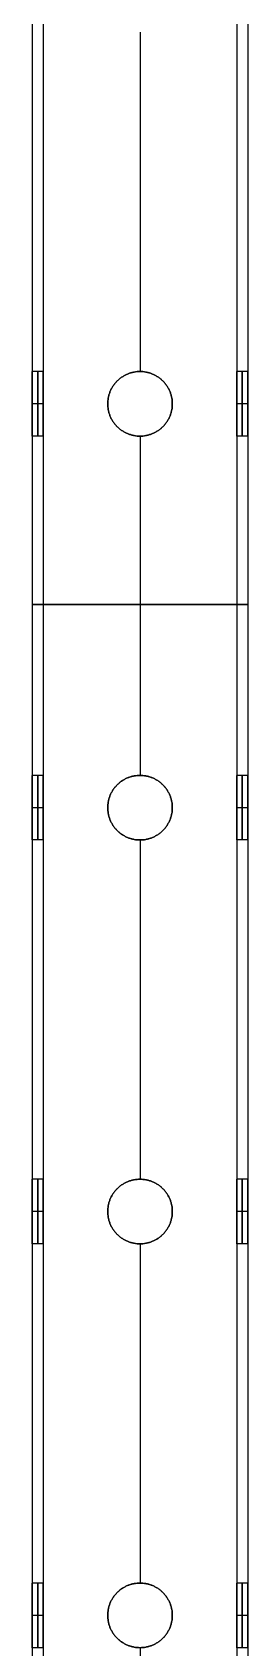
# Model space of a CAD drawing. Header units: millimetres. Extents: x 1279 to 9834, y -699 to 998.
# Drawn here: x 9193.9 to 9233.9, y 159.8 to 459.8 of the extents above; entities that cross this region are included whole.
import ezdxf

# ---------------------------------------------------------------- set-up
doc = ezdxf.new("R2010")
doc.units = ezdxf.units.MM
doc.header["$MEASUREMENT"] = 0
doc.layers.add('staal', color=7, linetype='Continuous', true_color=0x4c4c4c)

msp = doc.modelspace()

# ---------------------------------------------------------------- linework, layer by layer
at = {"layer": 'staal'}
for p, q in [((9195.89, 396.85, 1888.61), (9193.89, 396.85, 1888.61)), ((9213.89, 396.85, 1870.61), (9213.89, 396.85, 1868.61)), ((9213.89, 396.85, 1908.61), (9213.89, 396.85, 1906.61)), ((9233.89, 396.85, 1888.61), (9231.89, 396.85, 1888.61)), ((9195.89, 390.85, 1894.61), (9193.89, 390.85, 1894.61)), ((9195.89, 390.85, 1882.61), (9193.89, 390.85, 1882.61)), ((9207.89, 390.85, 1870.61), (9207.89, 390.85, 1868.61)), ((9207.89, 390.85, 1908.61), (9207.89, 390.85, 1906.61)), ((9219.89, 390.85, 1870.61), (9219.89, 390.85, 1868.61)), ((9219.89, 390.85, 1908.61), (9219.89, 390.85, 1906.61)), ((9233.89, 390.85, 1894.61), (9231.89, 390.85, 1894.61)), ((9233.89, 390.85, 1882.61), (9231.89, 390.85, 1882.61)), ((9195.89, 384.85, 1888.61), (9193.89, 384.85, 1888.61)), ((9213.89, 384.85, 1870.61), (9213.89, 384.85, 1868.61)), ((9213.89, 384.85, 1908.61), (9213.89, 384.85, 1906.61)), ((9233.89, 384.85, 1888.61), (9231.89, 384.85, 1888.61)), ((9195.89, 321.85, 1888.61), (9193.89, 321.85, 1888.61)), ((9213.89, 321.85, 1870.61), (9213.89, 321.85, 1868.61)), ((9213.89, 321.85, 1908.61), (9213.89, 321.85, 1906.61)), ((9233.89, 321.85, 1888.61), (9231.89, 321.85, 1888.61)), ((9195.89, 315.85, 1894.61), (9193.89, 315.85, 1894.61)), ((9195.89, 315.85, 1882.61), (9193.89, 315.85, 1882.61)), ((9207.89, 315.85, 1870.61), (9207.89, 315.85, 1868.61)), ((9207.89, 315.85, 1908.61), (9207.89, 315.85, 1906.61)), ((9219.89, 315.85, 1870.61), (9219.89, 315.85, 1868.61)), ((9219.89, 315.85, 1908.61), (9219.89, 315.85, 1906.61)), ((9233.89, 315.85, 1894.61), (9231.89, 315.85, 1894.61)), ((9233.89, 315.85, 1882.61), (9231.89, 315.85, 1882.61)), ((9195.89, 309.85, 1888.61), (9193.89, 309.85, 1888.61)), ((9213.89, 309.85, 1870.61), (9213.89, 309.85, 1868.61)), ((9213.89, 309.85, 1908.61), (9213.89, 309.85, 1906.61)), ((9233.89, 309.85, 1888.61), (9231.89, 309.85, 1888.61)), ((9195.89, 246.85, 1888.61), (9193.89, 246.85, 1888.61)), ((9213.89, 246.85, 1870.61), (9213.89, 246.85, 1868.61)), ((9213.89, 246.85, 1908.61), (9213.89, 246.85, 1906.61)), ((9233.89, 246.85, 1888.61), (9231.89, 246.85, 1888.61)), ((9195.89, 240.85, 1894.61), (9193.89, 240.85, 1894.61)), ((9195.89, 240.85, 1882.61), (9193.89, 240.85, 1882.61)), ((9207.89, 240.85, 1870.61), (9207.89, 240.85, 1868.61)), ((9207.89, 240.85, 1908.61), (9207.89, 240.85, 1906.61)), ((9219.89, 240.85, 1870.61), (9219.89, 240.85, 1868.61)), ((9219.89, 240.85, 1908.61), (9219.89, 240.85, 1906.61)), ((9233.89, 240.85, 1894.61), (9231.89, 240.85, 1894.61)), ((9233.89, 240.85, 1882.61), (9231.89, 240.85, 1882.61)), ((9195.89, 234.85, 1888.61), (9193.89, 234.85, 1888.61)), ((9213.89, 234.85, 1870.61), (9213.89, 234.85, 1868.61)), ((9213.89, 234.85, 1908.61), (9213.89, 234.85, 1906.61)), ((9233.89, 234.85, 1888.61), (9231.89, 234.85, 1888.61)), ((9195.89, 171.85, 1888.61), (9193.89, 171.85, 1888.61)), ((9213.89, 171.85, 1870.61), (9213.89, 171.85, 1868.61)), ((9213.89, 171.85, 1908.61), (9213.89, 171.85, 1906.61)), ((9233.89, 171.85, 1888.61), (9231.89, 171.85, 1888.61)), ((9195.89, 165.85, 1894.61), (9193.89, 165.85, 1894.61)), ((9195.89, 165.85, 1882.61), (9193.89, 165.85, 1882.61)), ((9207.89, 165.85, 1870.61), (9207.89, 165.85, 1868.61)), ((9207.89, 165.85, 1908.61), (9207.89, 165.85, 1906.61)), ((9219.89, 165.85, 1870.61), (9219.89, 165.85, 1868.61)), ((9219.89, 165.85, 1908.61), (9219.89, 165.85, 1906.61)), ((9233.89, 165.85, 1894.61), (9231.89, 165.85, 1894.61)), ((9233.89, 165.85, 1882.61), (9231.89, 165.85, 1882.61)), ((9195.89, 159.85, 1888.61), (9193.89, 159.85, 1888.61)), ((9213.89, 159.85, 1870.61), (9213.89, 159.85, 1868.61)), ((9213.89, 159.85, 1908.61), (9213.89, 159.85, 1906.61)), ((9233.89, 159.85, 1888.61), (9231.89, 159.85, 1888.61))]:
    msp.add_line(p, q, dxfattribs=at)
for points in [[(9193.89, 671.35, 1868.61), (9193.89, 353.6, 1868.61), (9193.89, 35.85, 1868.61)], [(9193.89, 671.35, 1908.61), (9193.89, 353.6, 1908.61), (9193.89, 35.85, 1908.61)], [(9195.89, 671.35, 1870.61), (9195.89, 353.6, 1870.61), (9195.89, 35.85, 1870.61)], [(9195.89, 671.35, 1906.61), (9195.89, 353.6, 1906.61), (9195.89, 35.85, 1906.61)], [(9231.89, 671.35, 1870.61), (9231.89, 353.6, 1870.61), (9231.89, 35.85, 1870.61)], [(9231.89, 671.35, 1906.61), (9231.89, 353.6, 1906.61), (9231.89, 35.85, 1906.61)], [(9233.89, 671.35, 1868.61), (9233.89, 353.6, 1868.61), (9233.89, 35.85, 1868.61)], [(9233.89, 671.35, 1908.61), (9233.89, 353.6, 1908.61), (9233.89, 35.85, 1908.61)], [(9193.89, 459.85, 1888.61), (9193.89, 428.35, 1888.61), (9193.89, 396.85, 1888.61)], [(9195.89, 459.85, 1888.61), (9195.89, 428.35, 1888.61), (9195.89, 396.85, 1888.61)], [(9213.89, 459.85, 1868.61), (9213.89, 428.35, 1868.61), (9213.89, 396.85, 1868.61)], [(9213.89, 459.85, 1908.61), (9213.89, 428.35, 1908.61), (9213.89, 396.85, 1908.61)], [(9213.89, 459.85, 1870.61), (9213.89, 428.35, 1870.61), (9213.89, 396.85, 1870.61)], [(9213.89, 459.85, 1906.61), (9213.89, 428.35, 1906.61), (9213.89, 396.85, 1906.61)], [(9231.89, 459.85, 1888.61), (9231.89, 428.35, 1888.61), (9231.89, 396.85, 1888.61)], [(9233.89, 459.85, 1888.61), (9233.89, 428.35, 1888.61), (9233.89, 396.85, 1888.61)], [(9193.89, 384.85, 1888.61), (9193.89, 353.35, 1888.61), (9193.89, 321.85, 1888.61)], [(9195.89, 384.85, 1888.61), (9195.89, 353.35, 1888.61), (9195.89, 321.85, 1888.61)], [(9213.89, 384.85, 1868.61), (9213.89, 353.35, 1868.61), (9213.89, 321.85, 1868.61)], [(9213.89, 384.85, 1908.61), (9213.89, 353.35, 1908.61), (9213.89, 321.85, 1908.61)], [(9213.89, 384.85, 1870.61), (9213.89, 353.35, 1870.61), (9213.89, 321.85, 1870.61)], [(9213.89, 384.85, 1906.61), (9213.89, 353.35, 1906.61), (9213.89, 321.85, 1906.61)], [(9231.89, 384.85, 1888.61), (9231.89, 353.35, 1888.61), (9231.89, 321.85, 1888.61)], [(9233.89, 384.85, 1888.61), (9233.89, 353.35, 1888.61), (9233.89, 321.85, 1888.61)], [(9233.89, 353.6, 1868.61), (9213.89, 353.6, 1868.61), (9193.89, 353.6, 1868.61)], [(9193.89, 353.6, 1868.61), (9193.89, 353.6, 1888.61), (9193.89, 353.6, 1908.61)], [(9193.89, 353.6, 1908.61), (9213.89, 353.6, 1908.61), (9233.89, 353.6, 1908.61)], [(9195.89, 353.6, 1906.61), (9195.89, 353.6, 1888.61), (9195.89, 353.6, 1870.61)], [(9195.89, 353.6, 1870.61), (9213.89, 353.6, 1870.61), (9231.89, 353.6, 1870.61)], [(9231.89, 353.6, 1906.61), (9213.89, 353.6, 1906.61), (9195.89, 353.6, 1906.61)], [(9231.89, 353.6, 1870.61), (9231.89, 353.6, 1888.61), (9231.89, 353.6, 1906.61)], [(9233.89, 353.6, 1908.61), (9233.89, 353.6, 1888.61), (9233.89, 353.6, 1868.61)], [(9193.89, 309.85, 1888.61), (9193.89, 278.35, 1888.61), (9193.89, 246.85, 1888.61)], [(9195.89, 309.85, 1888.61), (9195.89, 278.35, 1888.61), (9195.89, 246.85, 1888.61)], [(9213.89, 309.85, 1868.61), (9213.89, 278.35, 1868.61), (9213.89, 246.85, 1868.61)], [(9213.89, 309.85, 1908.61), (9213.89, 278.35, 1908.61), (9213.89, 246.85, 1908.61)], [(9213.89, 309.85, 1870.61), (9213.89, 278.35, 1870.61), (9213.89, 246.85, 1870.61)], [(9213.89, 309.85, 1906.61), (9213.89, 278.35, 1906.61), (9213.89, 246.85, 1906.61)], [(9231.89, 309.85, 1888.61), (9231.89, 278.35, 1888.61), (9231.89, 246.85, 1888.61)], [(9233.89, 309.85, 1888.61), (9233.89, 278.35, 1888.61), (9233.89, 246.85, 1888.61)], [(9193.89, 234.85, 1888.61), (9193.89, 203.35, 1888.61), (9193.89, 171.85, 1888.61)], [(9195.89, 234.85, 1888.61), (9195.89, 203.35, 1888.61), (9195.89, 171.85, 1888.61)], [(9213.89, 234.85, 1868.61), (9213.89, 203.35, 1868.61), (9213.89, 171.85, 1868.61)], [(9213.89, 234.85, 1908.61), (9213.89, 203.35, 1908.61), (9213.89, 171.85, 1908.61)], [(9213.89, 234.85, 1870.61), (9213.89, 203.35, 1870.61), (9213.89, 171.85, 1870.61)], [(9213.89, 234.85, 1906.61), (9213.89, 203.35, 1906.61), (9213.89, 171.85, 1906.61)], [(9231.89, 234.85, 1888.61), (9231.89, 203.35, 1888.61), (9231.89, 171.85, 1888.61)], [(9233.89, 234.85, 1888.61), (9233.89, 203.35, 1888.61), (9233.89, 171.85, 1888.61)], [(9193.89, 159.85, 1888.61), (9193.89, 128.35, 1888.61), (9193.89, 96.85, 1888.61)], [(9195.89, 159.85, 1888.61), (9195.89, 128.35, 1888.61), (9195.89, 96.85, 1888.61)], [(9213.89, 159.85, 1868.61), (9213.89, 128.35, 1868.61), (9213.89, 96.85, 1868.61)], [(9213.89, 159.85, 1908.61), (9213.89, 128.35, 1908.61), (9213.89, 96.85, 1908.61)], [(9213.89, 159.85, 1870.61), (9213.89, 128.35, 1870.61), (9213.89, 96.85, 1870.61)], [(9213.89, 159.85, 1906.61), (9213.89, 128.35, 1906.61), (9213.89, 96.85, 1906.61)], [(9231.89, 159.85, 1888.61), (9231.89, 128.35, 1888.61), (9231.89, 96.85, 1888.61)], [(9233.89, 159.85, 1888.61), (9233.89, 128.35, 1888.61), (9233.89, 96.85, 1888.61)]]:
    msp.add_open_spline(points, degree=2, dxfattribs=at)
for points, weights, knots in [([(9193.89, 390.85, 1894.61), (9193.89, 396.85, 1894.61), (9193.89, 396.85, 1888.61), (9193.89, 396.85, 1882.61), (9193.89, 390.85, 1882.61), (9193.89, 384.85, 1882.61), (9193.89, 384.85, 1888.61), (9193.89, 384.85, 1894.61), (9193.89, 390.85, 1894.61)], [1, 0.707106781187, 1, 0.707106781187, 1, 0.707106781187, 1, 0.707106781187, 1], [-31.415927, -31.415927, -31.415927, -23.561945, -23.561945, -15.707963, -15.707963, -7.853982, -7.853982, 0, 0, 0]), ([(9194.89, 390.85, 1894.61), (9194.89, 384.85, 1894.61), (9194.89, 384.85, 1888.61), (9194.89, 384.85, 1882.61), (9194.89, 390.85, 1882.61), (9194.89, 396.85, 1882.61), (9194.89, 396.85, 1888.61), (9194.89, 396.85, 1894.61), (9194.89, 390.85, 1894.61)], [1, 0.707106781187, 1, 0.707106781187, 1, 0.707106781187, 1, 0.707106781187, 1], [0, 0, 0, 7.853982, 7.853982, 15.707963, 15.707963, 23.561945, 23.561945, 31.415927, 31.415927, 31.415927]), ([(9195.89, 390.85, 1894.61), (9195.89, 384.85, 1894.61), (9195.89, 384.85, 1888.61), (9195.89, 384.85, 1882.61), (9195.89, 390.85, 1882.61), (9195.89, 396.85, 1882.61), (9195.89, 396.85, 1888.61), (9195.89, 396.85, 1894.61), (9195.89, 390.85, 1894.61)], [1, 0.707106781187, 1, 0.707106781187, 1, 0.707106781187, 1, 0.707106781187, 1], [0, 0, 0, 7.853982, 7.853982, 15.707963, 15.707963, 23.561945, 23.561945, 31.415927, 31.415927, 31.415927]), ([(9207.89, 390.85, 1868.61), (9207.89, 396.85, 1868.61), (9213.89, 396.85, 1868.61), (9219.89, 396.85, 1868.61), (9219.89, 390.85, 1868.61), (9219.89, 384.85, 1868.61), (9213.89, 384.85, 1868.61), (9207.89, 384.85, 1868.61), (9207.89, 390.85, 1868.61)], [1, 0.707106781187, 1, 0.707106781187, 1, 0.707106781187, 1, 0.707106781187, 1], [-31.415927, -31.415927, -31.415927, -23.561945, -23.561945, -15.707963, -15.707963, -7.853982, -7.853982, 0, 0, 0]), ([(9207.89, 390.85, 1908.61), (9207.89, 384.85, 1908.61), (9213.89, 384.85, 1908.61), (9219.89, 384.85, 1908.61), (9219.89, 390.85, 1908.61), (9219.89, 396.85, 1908.61), (9213.89, 396.85, 1908.61), (9207.89, 396.85, 1908.61), (9207.89, 390.85, 1908.61)], [1, 0.707106781187, 1, 0.707106781187, 1, 0.707106781187, 1, 0.707106781187, 1], [0, 0, 0, 7.853982, 7.853982, 15.707963, 15.707963, 23.561945, 23.561945, 31.415927, 31.415927, 31.415927]), ([(9207.89, 390.85, 1870.61), (9207.89, 384.85, 1870.61), (9213.89, 384.85, 1870.61), (9219.89, 384.85, 1870.61), (9219.89, 390.85, 1870.61), (9219.89, 396.85, 1870.61), (9213.89, 396.85, 1870.61), (9207.89, 396.85, 1870.61), (9207.89, 390.85, 1870.61)], [1, 0.707106781187, 1, 0.707106781187, 1, 0.707106781187, 1, 0.707106781187, 1], [0, 0, 0, 7.853982, 7.853982, 15.707963, 15.707963, 23.561945, 23.561945, 31.415927, 31.415927, 31.415927]), ([(9207.89, 390.85, 1906.61), (9207.89, 396.85, 1906.61), (9213.89, 396.85, 1906.61), (9219.89, 396.85, 1906.61), (9219.89, 390.85, 1906.61), (9219.89, 384.85, 1906.61), (9213.89, 384.85, 1906.61), (9207.89, 384.85, 1906.61), (9207.89, 390.85, 1906.61)], [1, 0.707106781187, 1, 0.707106781187, 1, 0.707106781187, 1, 0.707106781187, 1], [-31.415927, -31.415927, -31.415927, -23.561945, -23.561945, -15.707963, -15.707963, -7.853982, -7.853982, 0, 0, 0]), ([(9207.89, 390.85, 1869.61), (9207.89, 384.85, 1869.61), (9213.89, 384.85, 1869.61), (9219.89, 384.85, 1869.61), (9219.89, 390.85, 1869.61), (9219.89, 396.85, 1869.61), (9213.89, 396.85, 1869.61), (9207.89, 396.85, 1869.61), (9207.89, 390.85, 1869.61)], [1, 0.707106781187, 1, 0.707106781187, 1, 0.707106781187, 1, 0.707106781187, 1], [0, 0, 0, 7.853982, 7.853982, 15.707963, 15.707963, 23.561945, 23.561945, 31.415927, 31.415927, 31.415927]), ([(9207.89, 390.85, 1907.61), (9207.89, 384.85, 1907.61), (9213.89, 384.85, 1907.61), (9219.89, 384.85, 1907.61), (9219.89, 390.85, 1907.61), (9219.89, 396.85, 1907.61), (9213.89, 396.85, 1907.61), (9207.89, 396.85, 1907.61), (9207.89, 390.85, 1907.61)], [1, 0.707106781187, 1, 0.707106781187, 1, 0.707106781187, 1, 0.707106781187, 1], [0, 0, 0, 7.853982, 7.853982, 15.707963, 15.707963, 23.561945, 23.561945, 31.415927, 31.415927, 31.415927]), ([(9231.89, 390.85, 1894.61), (9231.89, 396.85, 1894.61), (9231.89, 396.85, 1888.61), (9231.89, 396.85, 1882.61), (9231.89, 390.85, 1882.61), (9231.89, 384.85, 1882.61), (9231.89, 384.85, 1888.61), (9231.89, 384.85, 1894.61), (9231.89, 390.85, 1894.61)], [1, 0.707106781187, 1, 0.707106781187, 1, 0.707106781187, 1, 0.707106851018, 0.999999860338], [-31.415927, -31.415927, -31.415927, -23.561944, -23.561944, -15.707962, -15.707962, -7.85398, -7.85398, 0, 0, 0]), ([(9232.89, 390.85, 1894.61), (9232.89, 384.85, 1894.61), (9232.89, 384.85, 1888.61), (9232.89, 384.85, 1882.61), (9232.89, 390.85, 1882.61), (9232.89, 396.85, 1882.61), (9232.89, 396.85, 1888.61), (9232.89, 396.85, 1894.61), (9232.89, 390.85, 1894.61)], [1, 0.707106781187, 1, 0.707106781187, 1, 0.707106781187, 1, 0.707106781187, 1], [0, 0, 0, 7.853982, 7.853982, 15.707963, 15.707963, 23.561945, 23.561945, 31.415927, 31.415927, 31.415927]), ([(9233.89, 390.85, 1894.61), (9233.89, 384.85, 1894.61), (9233.89, 384.85, 1888.61), (9233.89, 384.85, 1882.61), (9233.89, 390.85, 1882.61), (9233.89, 396.85, 1882.61), (9233.89, 396.85, 1888.61), (9233.89, 396.85, 1894.61), (9233.89, 390.85, 1894.61)], [1, 0.707106781187, 1, 0.707106781187, 1, 0.707106781187, 1, 0.707106781187, 1], [0, 0, 0, 7.853982, 7.853982, 15.707963, 15.707963, 23.561945, 23.561945, 31.415927, 31.415927, 31.415927]), ([(9193.89, 315.85, 1894.61), (9193.89, 321.85, 1894.61), (9193.89, 321.85, 1888.61), (9193.89, 321.85, 1882.61), (9193.89, 315.85, 1882.61), (9193.89, 309.85, 1882.61), (9193.89, 309.85, 1888.61), (9193.89, 309.85, 1894.61), (9193.89, 315.85, 1894.61)], [1, 0.707106781187, 1, 0.707106781187, 1, 0.707106781187, 1, 0.707106781187, 1], [-31.415927, -31.415927, -31.415927, -23.561945, -23.561945, -15.707963, -15.707963, -7.853982, -7.853982, 0, 0, 0]), ([(9194.89, 315.85, 1894.61), (9194.89, 309.85, 1894.61), (9194.89, 309.85, 1888.61), (9194.89, 309.85, 1882.61), (9194.89, 315.85, 1882.61), (9194.89, 321.85, 1882.61), (9194.89, 321.85, 1888.61), (9194.89, 321.85, 1894.61), (9194.89, 315.85, 1894.61)], [1, 0.707106781187, 1, 0.707106781187, 1, 0.707106781187, 1, 0.707106781187, 1], [0, 0, 0, 7.853982, 7.853982, 15.707963, 15.707963, 23.561945, 23.561945, 31.415927, 31.415927, 31.415927]), ([(9195.89, 315.85, 1894.61), (9195.89, 309.85, 1894.61), (9195.89, 309.85, 1888.61), (9195.89, 309.85, 1882.61), (9195.89, 315.85, 1882.61), (9195.89, 321.85, 1882.61), (9195.89, 321.85, 1888.61), (9195.89, 321.85, 1894.61), (9195.89, 315.85, 1894.61)], [1, 0.707106781187, 1, 0.707106781187, 1, 0.707106781187, 1, 0.707106781187, 1], [0, 0, 0, 7.853982, 7.853982, 15.707963, 15.707963, 23.561945, 23.561945, 31.415927, 31.415927, 31.415927]), ([(9207.89, 315.85, 1868.61), (9207.89, 321.85, 1868.61), (9213.89, 321.85, 1868.61), (9219.89, 321.85, 1868.61), (9219.89, 315.85, 1868.61), (9219.89, 309.85, 1868.61), (9213.89, 309.85, 1868.61), (9207.89, 309.85, 1868.61), (9207.89, 315.85, 1868.61)], [1, 0.707106781187, 1, 0.707106781187, 1, 0.707106781187, 1, 0.707106781187, 1], [-31.415927, -31.415927, -31.415927, -23.561945, -23.561945, -15.707963, -15.707963, -7.853982, -7.853982, 0, 0, 0]), ([(9207.89, 315.85, 1908.61), (9207.89, 309.85, 1908.61), (9213.89, 309.85, 1908.61), (9219.89, 309.85, 1908.61), (9219.89, 315.85, 1908.61), (9219.89, 321.85, 1908.61), (9213.89, 321.85, 1908.61), (9207.89, 321.85, 1908.61), (9207.89, 315.85, 1908.61)], [1, 0.707106781187, 1, 0.707106781187, 1, 0.707106781187, 1, 0.707106781187, 1], [0, 0, 0, 7.853982, 7.853982, 15.707963, 15.707963, 23.561945, 23.561945, 31.415927, 31.415927, 31.415927]), ([(9207.89, 315.85, 1870.61), (9207.89, 309.85, 1870.61), (9213.89, 309.85, 1870.61), (9219.89, 309.85, 1870.61), (9219.89, 315.85, 1870.61), (9219.89, 321.85, 1870.61), (9213.89, 321.85, 1870.61), (9207.89, 321.85, 1870.61), (9207.89, 315.85, 1870.61)], [1, 0.707106781187, 1, 0.707106781187, 1, 0.707106781187, 1, 0.707106781187, 1], [0, 0, 0, 7.853982, 7.853982, 15.707963, 15.707963, 23.561945, 23.561945, 31.415927, 31.415927, 31.415927]), ([(9207.89, 315.85, 1906.61), (9207.89, 321.85, 1906.61), (9213.89, 321.85, 1906.61), (9219.89, 321.85, 1906.61), (9219.89, 315.85, 1906.61), (9219.89, 309.85, 1906.61), (9213.89, 309.85, 1906.61), (9207.89, 309.85, 1906.61), (9207.89, 315.85, 1906.61)], [1, 0.707106781187, 1, 0.707106781187, 1, 0.707106781187, 1, 0.707106781187, 1], [-31.415927, -31.415927, -31.415927, -23.561945, -23.561945, -15.707963, -15.707963, -7.853982, -7.853982, 0, 0, 0]), ([(9207.89, 315.85, 1869.61), (9207.89, 309.85, 1869.61), (9213.89, 309.85, 1869.61), (9219.89, 309.85, 1869.61), (9219.89, 315.85, 1869.61), (9219.89, 321.85, 1869.61), (9213.89, 321.85, 1869.61), (9207.89, 321.85, 1869.61), (9207.89, 315.85, 1869.61)], [1, 0.707106781187, 1, 0.707106781187, 1, 0.707106781187, 1, 0.707106781187, 1], [0, 0, 0, 7.853982, 7.853982, 15.707963, 15.707963, 23.561945, 23.561945, 31.415927, 31.415927, 31.415927]), ([(9207.89, 315.85, 1907.61), (9207.89, 309.85, 1907.61), (9213.89, 309.85, 1907.61), (9219.89, 309.85, 1907.61), (9219.89, 315.85, 1907.61), (9219.89, 321.85, 1907.61), (9213.89, 321.85, 1907.61), (9207.89, 321.85, 1907.61), (9207.89, 315.85, 1907.61)], [1, 0.707106781187, 1, 0.707106781187, 1, 0.707106781187, 1, 0.707106781187, 1], [0, 0, 0, 7.853982, 7.853982, 15.707963, 15.707963, 23.561945, 23.561945, 31.415927, 31.415927, 31.415927]), ([(9231.89, 315.85, 1894.61), (9231.89, 321.85, 1894.61), (9231.89, 321.85, 1888.61), (9231.89, 321.85, 1882.61), (9231.89, 315.85, 1882.61), (9231.89, 309.85, 1882.61), (9231.89, 309.85, 1888.61), (9231.89, 309.85, 1894.61), (9231.89, 315.85, 1894.61)], [1, 0.707106781187, 1, 0.707106781187, 1, 0.707106781187, 1, 0.707106851018, 0.999999860338], [-31.415927, -31.415927, -31.415927, -23.561944, -23.561944, -15.707962, -15.707962, -7.85398, -7.85398, 0, 0, 0]), ([(9232.89, 315.85, 1894.61), (9232.89, 309.85, 1894.61), (9232.89, 309.85, 1888.61), (9232.89, 309.85, 1882.61), (9232.89, 315.85, 1882.61), (9232.89, 321.85, 1882.61), (9232.89, 321.85, 1888.61), (9232.89, 321.85, 1894.61), (9232.89, 315.85, 1894.61)], [1, 0.707106781187, 1, 0.707106781187, 1, 0.707106781187, 1, 0.707106781187, 1], [0, 0, 0, 7.853982, 7.853982, 15.707963, 15.707963, 23.561945, 23.561945, 31.415927, 31.415927, 31.415927]), ([(9233.89, 315.85, 1894.61), (9233.89, 309.85, 1894.61), (9233.89, 309.85, 1888.61), (9233.89, 309.85, 1882.61), (9233.89, 315.85, 1882.61), (9233.89, 321.85, 1882.61), (9233.89, 321.85, 1888.61), (9233.89, 321.85, 1894.61), (9233.89, 315.85, 1894.61)], [1, 0.707106781187, 1, 0.707106781187, 1, 0.707106781187, 1, 0.707106781187, 1], [0, 0, 0, 7.853982, 7.853982, 15.707963, 15.707963, 23.561945, 23.561945, 31.415927, 31.415927, 31.415927]), ([(9193.89, 240.85, 1894.61), (9193.89, 246.85, 1894.61), (9193.89, 246.85, 1888.61), (9193.89, 246.85, 1882.61), (9193.89, 240.85, 1882.61), (9193.89, 234.85, 1882.61), (9193.89, 234.85, 1888.61), (9193.89, 234.85, 1894.61), (9193.89, 240.85, 1894.61)], [1, 0.707106781187, 1, 0.707106781187, 1, 0.707106781187, 1, 0.707106781187, 1], [-31.415927, -31.415927, -31.415927, -23.561945, -23.561945, -15.707963, -15.707963, -7.853982, -7.853982, 0, 0, 0]), ([(9194.89, 240.85, 1894.61), (9194.89, 234.85, 1894.61), (9194.89, 234.85, 1888.61), (9194.89, 234.85, 1882.61), (9194.89, 240.85, 1882.61), (9194.89, 246.85, 1882.61), (9194.89, 246.85, 1888.61), (9194.89, 246.85, 1894.61), (9194.89, 240.85, 1894.61)], [1, 0.707106781187, 1, 0.707106781187, 1, 0.707106781187, 1, 0.707106781187, 1], [0, 0, 0, 7.853982, 7.853982, 15.707963, 15.707963, 23.561945, 23.561945, 31.415927, 31.415927, 31.415927]), ([(9195.89, 240.85, 1894.61), (9195.89, 234.85, 1894.61), (9195.89, 234.85, 1888.61), (9195.89, 234.85, 1882.61), (9195.89, 240.85, 1882.61), (9195.89, 246.85, 1882.61), (9195.89, 246.85, 1888.61), (9195.89, 246.85, 1894.61), (9195.89, 240.85, 1894.61)], [0.999999860338, 0.707106851018, 1, 0.707106781187, 1, 0.707106781187, 1, 0.707106851018, 0.999999860338], [0, 0, 0, 7.853981, 7.853981, 15.707963, 15.707963, 23.561946, 23.561946, 31.415927, 31.415927, 31.415927]), ([(9207.89, 240.85, 1868.61), (9207.89, 246.85, 1868.61), (9213.89, 246.85, 1868.61), (9219.89, 246.85, 1868.61), (9219.89, 240.85, 1868.61), (9219.89, 234.85, 1868.61), (9213.89, 234.85, 1868.61), (9207.89, 234.85, 1868.61), (9207.89, 240.85, 1868.61)], [1, 0.707106781187, 1, 0.707106781187, 1, 0.707106781187, 1, 0.707106781187, 1], [-31.415927, -31.415927, -31.415927, -23.561945, -23.561945, -15.707963, -15.707963, -7.853982, -7.853982, 0, 0, 0]), ([(9207.89, 240.85, 1908.61), (9207.89, 234.85, 1908.61), (9213.89, 234.85, 1908.61), (9219.89, 234.85, 1908.61), (9219.89, 240.85, 1908.61), (9219.89, 246.85, 1908.61), (9213.89, 246.85, 1908.61), (9207.89, 246.85, 1908.61), (9207.89, 240.85, 1908.61)], [1, 0.707106781187, 1, 0.707106781187, 1, 0.707106781187, 1, 0.707106781187, 1], [0, 0, 0, 7.853982, 7.853982, 15.707963, 15.707963, 23.561945, 23.561945, 31.415927, 31.415927, 31.415927]), ([(9207.89, 240.85, 1870.61), (9207.89, 234.85, 1870.61), (9213.89, 234.85, 1870.61), (9219.89, 234.85, 1870.61), (9219.89, 240.85, 1870.61), (9219.89, 246.85, 1870.61), (9213.89, 246.85, 1870.61), (9207.89, 246.85, 1870.61), (9207.89, 240.85, 1870.61)], [1, 0.707106781187, 1, 0.707106781187, 1, 0.707106781187, 1, 0.707106781187, 1], [0, 0, 0, 7.853982, 7.853982, 15.707963, 15.707963, 23.561945, 23.561945, 31.415927, 31.415927, 31.415927]), ([(9207.89, 240.85, 1906.61), (9207.89, 246.85, 1906.61), (9213.89, 246.85, 1906.61), (9219.89, 246.85, 1906.61), (9219.89, 240.85, 1906.61), (9219.89, 234.85, 1906.61), (9213.89, 234.85, 1906.61), (9207.89, 234.85, 1906.61), (9207.89, 240.85, 1906.61)], [1, 0.707106781187, 1, 0.707106781187, 1, 0.707106781187, 1, 0.707106781187, 1], [-31.415927, -31.415927, -31.415927, -23.561945, -23.561945, -15.707963, -15.707963, -7.853982, -7.853982, 0, 0, 0]), ([(9207.89, 240.85, 1869.61), (9207.89, 234.85, 1869.61), (9213.89, 234.85, 1869.61), (9219.89, 234.85, 1869.61), (9219.89, 240.85, 1869.61), (9219.89, 246.85, 1869.61), (9213.89, 246.85, 1869.61), (9207.89, 246.85, 1869.61), (9207.89, 240.85, 1869.61)], [1, 0.707106781187, 1, 0.707106781187, 1, 0.707106781187, 1, 0.707106781187, 1], [0, 0, 0, 7.853982, 7.853982, 15.707963, 15.707963, 23.561945, 23.561945, 31.415927, 31.415927, 31.415927]), ([(9207.89, 240.85, 1907.61), (9207.89, 234.85, 1907.61), (9213.89, 234.85, 1907.61), (9219.89, 234.85, 1907.61), (9219.89, 240.85, 1907.61), (9219.89, 246.85, 1907.61), (9213.89, 246.85, 1907.61), (9207.89, 246.85, 1907.61), (9207.89, 240.85, 1907.61)], [1, 0.707106781187, 1, 0.707106781187, 1, 0.707106781187, 1, 0.707106781187, 1], [0, 0, 0, 7.853982, 7.853982, 15.707963, 15.707963, 23.561945, 23.561945, 31.415927, 31.415927, 31.415927]), ([(9231.89, 240.85, 1894.61), (9231.89, 246.85, 1894.61), (9231.89, 246.85, 1888.61), (9231.89, 246.85, 1882.61), (9231.89, 240.85, 1882.61), (9231.89, 234.85, 1882.61), (9231.89, 234.85, 1888.61), (9231.89, 234.85, 1894.61), (9231.89, 240.85, 1894.61)], [1, 0.707106781187, 1, 0.707106781187, 1, 0.707106781187, 1, 0.707106851018, 0.999999860338], [-31.415927, -31.415927, -31.415927, -23.561944, -23.561944, -15.707962, -15.707962, -7.85398, -7.85398, 0, 0, 0]), ([(9232.89, 240.85, 1894.61), (9232.89, 234.85, 1894.61), (9232.89, 234.85, 1888.61), (9232.89, 234.85, 1882.61), (9232.89, 240.85, 1882.61), (9232.89, 246.85, 1882.61), (9232.89, 246.85, 1888.61), (9232.89, 246.85, 1894.61), (9232.89, 240.85, 1894.61)], [1, 0.707106781187, 1, 0.707106781187, 1, 0.707106781187, 1, 0.707106781187, 1], [0, 0, 0, 7.853982, 7.853982, 15.707963, 15.707963, 23.561945, 23.561945, 31.415927, 31.415927, 31.415927]), ([(9233.89, 240.85, 1894.61), (9233.89, 234.85, 1894.61), (9233.89, 234.85, 1888.61), (9233.89, 234.85, 1882.61), (9233.89, 240.85, 1882.61), (9233.89, 246.85, 1882.61), (9233.89, 246.85, 1888.61), (9233.89, 246.85, 1894.61), (9233.89, 240.85, 1894.61)], [1, 0.707106781187, 1, 0.707106781187, 1, 0.707106781187, 1, 0.707106781187, 1], [0, 0, 0, 7.853982, 7.853982, 15.707963, 15.707963, 23.561945, 23.561945, 31.415927, 31.415927, 31.415927]), ([(9193.89, 165.85, 1894.61), (9193.89, 171.85, 1894.61), (9193.89, 171.85, 1888.61), (9193.89, 171.85, 1882.61), (9193.89, 165.85, 1882.61), (9193.89, 159.85, 1882.61), (9193.89, 159.85, 1888.61), (9193.89, 159.85, 1894.61), (9193.89, 165.85, 1894.61)], [1, 0.707106781187, 1, 0.707106781187, 1, 0.707106781187, 1, 0.707106781187, 1], [-31.415927, -31.415927, -31.415927, -23.561945, -23.561945, -15.707963, -15.707963, -7.853982, -7.853982, 0, 0, 0]), ([(9194.89, 165.85, 1894.61), (9194.89, 159.85, 1894.61), (9194.89, 159.85, 1888.61), (9194.89, 159.85, 1882.61), (9194.89, 165.85, 1882.61), (9194.89, 171.85, 1882.61), (9194.89, 171.85, 1888.61), (9194.89, 171.85, 1894.61), (9194.89, 165.85, 1894.61)], [1, 0.707106781187, 1, 0.707106781187, 1, 0.707106781187, 1, 0.707106781187, 1], [0, 0, 0, 7.853982, 7.853982, 15.707963, 15.707963, 23.561945, 23.561945, 31.415927, 31.415927, 31.415927]), ([(9195.89, 165.85, 1894.61), (9195.89, 159.85, 1894.61), (9195.89, 159.85, 1888.61), (9195.89, 159.85, 1882.61), (9195.89, 165.85, 1882.61), (9195.89, 171.85, 1882.61), (9195.89, 171.85, 1888.61), (9195.89, 171.85, 1894.61), (9195.89, 165.85, 1894.61)], [0.999999860338, 0.707106851018, 1, 0.707106781187, 1, 0.707106781187, 1, 0.707106851018, 0.999999860338], [0, 0, 0, 7.853981, 7.853981, 15.707963, 15.707963, 23.561946, 23.561946, 31.415927, 31.415927, 31.415927]), ([(9207.89, 165.85, 1868.61), (9207.89, 171.85, 1868.61), (9213.89, 171.85, 1868.61), (9219.89, 171.85, 1868.61), (9219.89, 165.85, 1868.61), (9219.89, 159.85, 1868.61), (9213.89, 159.85, 1868.61), (9207.89, 159.85, 1868.61), (9207.89, 165.85, 1868.61)], [1, 0.707106781187, 1, 0.707106781187, 1, 0.707106781187, 1, 0.707106781187, 1], [-31.415927, -31.415927, -31.415927, -23.561945, -23.561945, -15.707963, -15.707963, -7.853982, -7.853982, 0, 0, 0]), ([(9207.89, 165.85, 1908.61), (9207.89, 159.85, 1908.61), (9213.89, 159.85, 1908.61), (9219.89, 159.85, 1908.61), (9219.89, 165.85, 1908.61), (9219.89, 171.85, 1908.61), (9213.89, 171.85, 1908.61), (9207.89, 171.85, 1908.61), (9207.89, 165.85, 1908.61)], [1, 0.707106781187, 1, 0.707106781187, 1, 0.707106781187, 1, 0.707106781187, 1], [0, 0, 0, 7.853982, 7.853982, 15.707963, 15.707963, 23.561945, 23.561945, 31.415927, 31.415927, 31.415927]), ([(9207.89, 165.85, 1870.61), (9207.89, 159.85, 1870.61), (9213.89, 159.85, 1870.61), (9219.89, 159.85, 1870.61), (9219.89, 165.85, 1870.61), (9219.89, 171.85, 1870.61), (9213.89, 171.85, 1870.61), (9207.89, 171.85, 1870.61), (9207.89, 165.85, 1870.61)], [1, 0.707106781187, 1, 0.707106781187, 1, 0.707106781187, 1, 0.707106781187, 1], [0, 0, 0, 7.853982, 7.853982, 15.707963, 15.707963, 23.561945, 23.561945, 31.415927, 31.415927, 31.415927]), ([(9207.89, 165.85, 1906.61), (9207.89, 171.85, 1906.61), (9213.89, 171.85, 1906.61), (9219.89, 171.85, 1906.61), (9219.89, 165.85, 1906.61), (9219.89, 159.85, 1906.61), (9213.89, 159.85, 1906.61), (9207.89, 159.85, 1906.61), (9207.89, 165.85, 1906.61)], [1, 0.707106781187, 1, 0.707106781187, 1, 0.707106781187, 1, 0.707106781187, 1], [-31.415927, -31.415927, -31.415927, -23.561945, -23.561945, -15.707963, -15.707963, -7.853982, -7.853982, 0, 0, 0]), ([(9207.89, 165.85, 1869.61), (9207.89, 159.85, 1869.61), (9213.89, 159.85, 1869.61), (9219.89, 159.85, 1869.61), (9219.89, 165.85, 1869.61), (9219.89, 171.85, 1869.61), (9213.89, 171.85, 1869.61), (9207.89, 171.85, 1869.61), (9207.89, 165.85, 1869.61)], [1, 0.707106781187, 1, 0.707106781187, 1, 0.707106781187, 1, 0.707106781187, 1], [0, 0, 0, 7.853982, 7.853982, 15.707963, 15.707963, 23.561945, 23.561945, 31.415927, 31.415927, 31.415927]), ([(9207.89, 165.85, 1907.61), (9207.89, 159.85, 1907.61), (9213.89, 159.85, 1907.61), (9219.89, 159.85, 1907.61), (9219.89, 165.85, 1907.61), (9219.89, 171.85, 1907.61), (9213.89, 171.85, 1907.61), (9207.89, 171.85, 1907.61), (9207.89, 165.85, 1907.61)], [1, 0.707106781187, 1, 0.707106781187, 1, 0.707106781187, 1, 0.707106781187, 1], [0, 0, 0, 7.853982, 7.853982, 15.707963, 15.707963, 23.561945, 23.561945, 31.415927, 31.415927, 31.415927]), ([(9231.89, 165.85, 1894.61), (9231.89, 171.85, 1894.61), (9231.89, 171.85, 1888.61), (9231.89, 171.85, 1882.61), (9231.89, 165.85, 1882.61), (9231.89, 159.85, 1882.61), (9231.89, 159.85, 1888.61), (9231.89, 159.85, 1894.61), (9231.89, 165.85, 1894.61)], [1, 0.707106781187, 1, 0.707106781187, 1, 0.707106781187, 1, 0.707106781187, 1], [-31.415927, -31.415927, -31.415927, -23.561945, -23.561945, -15.707963, -15.707963, -7.853982, -7.853982, 0, 0, 0]), ([(9232.89, 165.85, 1894.61), (9232.89, 159.85, 1894.61), (9232.89, 159.85, 1888.61), (9232.89, 159.85, 1882.61), (9232.89, 165.85, 1882.61), (9232.89, 171.85, 1882.61), (9232.89, 171.85, 1888.61), (9232.89, 171.85, 1894.61), (9232.89, 165.85, 1894.61)], [1, 0.707106781187, 1, 0.707106781187, 1, 0.707106781187, 1, 0.707106781187, 1], [0, 0, 0, 7.853982, 7.853982, 15.707963, 15.707963, 23.561945, 23.561945, 31.415927, 31.415927, 31.415927]), ([(9233.89, 165.85, 1894.61), (9233.89, 159.85, 1894.61), (9233.89, 159.85, 1888.61), (9233.89, 159.85, 1882.61), (9233.89, 165.85, 1882.61), (9233.89, 171.85, 1882.61), (9233.89, 171.85, 1888.61), (9233.89, 171.85, 1894.61), (9233.89, 165.85, 1894.61)], [1, 0.707106781187, 1, 0.707106781187, 1, 0.707106781187, 1, 0.707106781187, 1], [0, 0, 0, 7.853982, 7.853982, 15.707963, 15.707963, 23.561945, 23.561945, 31.415927, 31.415927, 31.415927])]:
    msp.add_rational_spline(points, weights, degree=2, knots=knots, dxfattribs=at)

doc.saveas('drawing.dxf')
